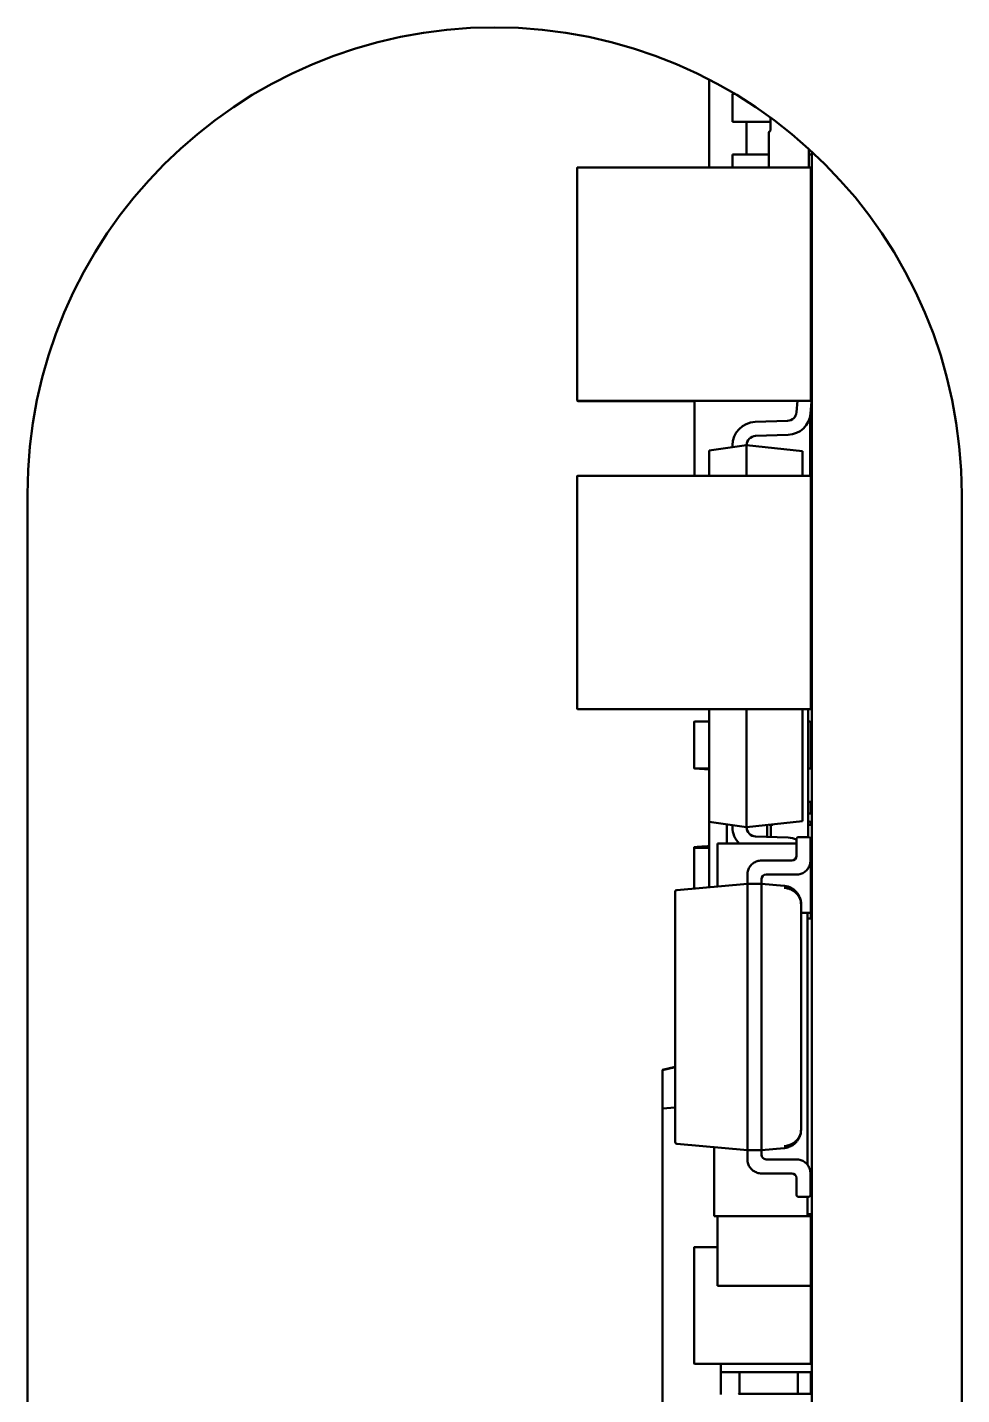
# Model space of a CAD drawing. Header units: millimetres. Extents: x 3118 to 4801, y 919 to 1849.
# Drawn here: x 3436.86 to 3446.86, y 1398.06 to 1412.7 of the extents above; entities that cross this region are included whole.
import ezdxf

# ---------------------------------------------------------------- set-up
doc = ezdxf.new("R2010")
doc.units = ezdxf.units.MM
doc.header["$LTSCALE"] = 1.8
doc.layers.add('외형선(ISO)', color=7, linetype='Continuous', lineweight=50)

msp = doc.modelspace()

# ---------------------------------------------------------------- linework, layer by layer
at = {"layer": '외형선(ISO)'}
for p, q in [((3444.157, 1411.198), (3444.157, 1412.138)), ((3444.407, 1411.985), (3444.432, 1411.985)), ((3444.407, 1411.685), (3444.407, 1411.985)), ((3444.557, 1411.685), (3444.557, 1411.335)), ((3444.814, 1411.685), (3444.648, 1411.685)), ((3444.814, 1411.731), (3444.814, 1411.593)), ((3444.795, 1411.574), (3444.814, 1411.593)), ((3444.795, 1411.573), (3444.814, 1411.593)), ((3444.795, 1411.573), (3444.795, 1411.574)), ((3444.795, 1411.198), (3444.795, 1411.573)), ((3445.225, 1411.395), (3445.225, 1411.198)), ((3444.407, 1411.335), (3444.557, 1411.335)), ((3444.407, 1411.198), (3444.407, 1411.335)), ((3444.795, 1411.335), (3444.648, 1411.335)), ((3444.653, 1411.335), (3444.795, 1411.335)), ((3445.225, 1411.335), (3445.257, 1411.335)), ((3445.257, 1411.335), (3445.225, 1411.335)), ((3445.257, 1411.335), (3445.242, 1411.335)), ((3445.242, 1411.335), (3445.257, 1411.335)), ((3445.257, 1379.903), (3445.257, 1411.366)), ((3442.745, 1411.193), (3442.745, 1408.703)), ((3445.24, 1411.198), (3442.75, 1411.198)), ((3442.75, 1411.198), (3445.24, 1411.198)), ((3442.75, 1411.198), (3442.75, 1411.198)), ((3445.24, 1411.198), (3445.24, 1411.198)), ((3445.245, 1408.703), (3445.245, 1411.193)), ((3445.257, 1411.035), (3445.245, 1411.035)), ((3445.242, 1408.562), (3445.257, 1408.734)), ((3445.257, 1408.734), (3445.245, 1408.735)), ((3445.257, 1408.734), (3445.245, 1408.735)), ((3445.257, 1408.734), (3445.245, 1408.735)), ((3445.257, 1408.734), (3445.245, 1408.735)), ((3445.257, 1408.734), (3445.245, 1408.735)), ((3445.257, 1408.734), (3445.245, 1408.735)), ((3445.257, 1408.734), (3445.257, 1408.734)), ((3445.257, 1408.734), (3445.257, 1408.734)), ((3442.745, 1408.703), (3442.745, 1408.7)), ((3445.24, 1408.698), (3442.75, 1408.698)), ((3444, 1408.695), (3442.75, 1408.695)), ((3444, 1407.896), (3444, 1408.698)), ((3445.103, 1408.698), (3445.092, 1408.575)), ((3444.996, 1408.484), (3444.648, 1408.472)), ((3444.996, 1408.484), (3444.648, 1408.472)), ((3444.996, 1408.484), (3444.648, 1408.472)), ((3444.996, 1408.484), (3444.648, 1408.472)), ((3444.996, 1408.484), (3444.648, 1408.472)), ((3444.996, 1408.484), (3444.648, 1408.472)), ((3445.24, 1408.544), (3445.24, 1407.896)), ((3444.653, 1408.322), (3445.002, 1408.334)), ((3444.157, 1408.165), (3444.557, 1408.222)), ((3444.407, 1408.201), (3444.157, 1408.166)), ((3444.157, 1408.165), (3444.157, 1408.166)), ((3444.157, 1407.896), (3444.157, 1408.165)), ((3444.407, 1408.201), (3444.557, 1408.222)), ((3444.407, 1408.222), (3444.407, 1408.222)), ((3444.407, 1408.222), (3444.407, 1408.222)), ((3444.407, 1408.222), (3444.407, 1408.222)), ((3444.407, 1408.222), (3444.407, 1408.222)), ((3444.407, 1408.222), (3444.407, 1408.222)), ((3444.407, 1408.222), (3444.407, 1408.201)), ((3444.557, 1408.222), (3444.557, 1407.896)), ((3444.557, 1408.222), (3444.557, 1408.222)), ((3444.557, 1408.222), (3445.157, 1408.159)), ((3445.157, 1408.159), (3444.557, 1408.222)), ((3445.157, 1408.159), (3445.157, 1407.896)), ((3445.157, 1408.159), (3445.157, 1408.159)), ((3442.745, 1407.891), (3442.745, 1405.401)), ((3445.24, 1407.896), (3442.75, 1407.896)), ((3442.75, 1407.896), (3445.24, 1407.896)), ((3442.75, 1407.896), (3442.75, 1407.896)), ((3445.24, 1407.896), (3445.24, 1407.896)), ((3445.245, 1405.401), (3445.245, 1407.891)), ((3436.86, 1372.697), (3436.86, 1407.697)), ((3446.86, 1407.697), (3446.86, 1372.697)), ((3445.257, 1406.36), (3445.245, 1406.499)), ((3445.245, 1406.359), (3445.257, 1406.36)), ((3445.257, 1406.36), (3445.257, 1406.36)), ((3445.257, 1406.36), (3445.257, 1406.36)), ((3445.245, 1405.997), (3445.257, 1405.995)), ((3445.245, 1405.997), (3445.257, 1405.996)), ((3445.245, 1405.997), (3445.257, 1405.996)), ((3445.245, 1405.997), (3445.257, 1405.996)), ((3445.245, 1405.996), (3445.257, 1405.995)), ((3445.245, 1405.996), (3445.257, 1405.995)), ((3445.257, 1405.995), (3445.245, 1405.856)), ((3445.257, 1405.996), (3445.257, 1405.996)), ((3445.257, 1405.995), (3445.257, 1405.995)), ((3445.257, 1405.809), (3445.245, 1405.809)), ((3445.257, 1405.809), (3445.245, 1405.809)), ((3445.24, 1405.396), (3442.75, 1405.396)), ((3444.157, 1404.19), (3444.157, 1405.396)), ((3444.557, 1405.396), (3444.557, 1404.133)), ((3445.157, 1405.396), (3445.157, 1404.196)), ((3445.217, 1404.159), (3445.217, 1405.396)), ((3445.245, 1405.459), (3445.257, 1405.459)), ((3443.995, 1405.258), (3443.995, 1405.258)), ((3443.995, 1405.258), (3443.995, 1404.768)), ((3444.157, 1405.263), (3444, 1405.263)), ((3444, 1405.263), (3444.157, 1405.263)), ((3444, 1405.263), (3444, 1405.263)), ((3445.24, 1405.263), (3445.217, 1405.263)), ((3445.217, 1405.263), (3445.24, 1405.263)), ((3445.24, 1405.263), (3445.24, 1405.263)), ((3445.245, 1405.258), (3445.245, 1405.258)), ((3445.245, 1404.768), (3445.245, 1405.258)), ((3444.157, 1404.763), (3444, 1404.763)), ((3445.24, 1404.763), (3445.217, 1404.763)), ((3445.217, 1404.406), (3445.247, 1404.406)), ((3445.217, 1404.405), (3445.247, 1404.405)), ((3445.247, 1404.405), (3445.247, 1404.406)), ((3445.247, 1404.28), (3445.247, 1404.405)), ((3444.557, 1404.133), (3445.157, 1404.196)), ((3445.217, 1404.28), (3445.257, 1404.28)), ((3445.217, 1404.195), (3445.229, 1404.195)), ((3445.229, 1404.195), (3445.217, 1404.195)), ((3445.217, 1404.195), (3445.229, 1404.195)), ((3445.229, 1404.195), (3445.229, 1404.195)), ((3445.229, 1404.195), (3445.229, 1404.195)), ((3445.247, 1404.281), (3445.257, 1404.281)), ((3445.247, 1404.281), (3445.257, 1404.281)), ((3445.247, 1404.28), (3445.257, 1404.28)), ((3444.557, 1404.133), (3444.157, 1404.19)), ((3444.157, 1403.49), (3444.157, 1404.19)), ((3444.345, 1403.958), (3444.345, 1404.163)), ((3444.407, 1404.133), (3444.407, 1404.154)), ((3444.777, 1404.156), (3444.777, 1404.029)), ((3444.817, 1404.159), (3444.799, 1404.159)), ((3444.817, 1404.028), (3444.817, 1404.159)), ((3444.837, 1404.159), (3444.817, 1404.159)), ((3444.837, 1404.159), (3444.837, 1404.163)), ((3445.217, 1404.159), (3445.217, 1404.026)), ((3445.257, 1404.159), (3445.217, 1404.159)), ((3445.257, 1404.159), (3445.217, 1404.159)), ((3445.245, 1404.179), (3445.245, 1404.179)), ((3445.245, 1404.179), (3445.245, 1404.159)), ((3443.995, 1403.913), (3443.995, 1403.913)), ((3443.995, 1403.913), (3443.995, 1403.476)), ((3444, 1403.913), (3444.157, 1403.913)), ((3444.245, 1403.958), (3444.245, 1403.957)), ((3445.092, 1403.958), (3444.245, 1403.958)), ((3445.092, 1403.957), (3444.245, 1403.957)), ((3444.245, 1403.957), (3444.245, 1403.498)), ((3444.245, 1403.957), (3445.092, 1403.957)), ((3444.245, 1403.957), (3444.245, 1403.957)), ((3444.245, 1403.957), (3444.245, 1403.957)), ((3445.092, 1403.957), (3444.245, 1403.957)), ((3444.653, 1404.034), (3445.002, 1404.021)), ((3444.653, 1404.034), (3445.002, 1404.021)), ((3444.653, 1404.034), (3445.002, 1404.022)), ((3444.653, 1404.034), (3445.002, 1404.022)), ((3444.653, 1404.034), (3445.002, 1404.022)), ((3444.653, 1404.033), (3445.002, 1404.021)), ((3445.092, 1403.826), (3445.092, 1404.006)), ((3445.092, 1404.006), (3445.092, 1404.006)), ((3445.222, 1404.026), (3445.112, 1404.026)), ((3445.242, 1404.006), (3445.242, 1404.006)), ((3445.242, 1404.006), (3445.242, 1403.776)), ((3445.245, 1403.958), (3445.242, 1403.958)), ((3445.245, 1403.957), (3445.242, 1403.957)), ((3445.242, 1403.957), (3445.245, 1403.957)), ((3445.245, 1403.957), (3445.242, 1403.957)), ((3445.245, 1403.958), (3445.245, 1403.957)), ((3445.245, 1403.957), (3445.245, 1403.217)), ((3445.245, 1403.957), (3445.245, 1403.957)), ((3445.245, 1403.957), (3445.245, 1403.957)), ((3445.042, 1403.776), (3444.717, 1403.776)), ((3445.245, 1403.809), (3445.257, 1403.809)), ((3445.245, 1403.761), (3445.257, 1403.621)), ((3444.567, 1403.526), (3444.567, 1403.626)), ((3444.567, 1403.626), (3444.567, 1403.626)), ((3445.092, 1403.626), (3444.767, 1403.626)), ((3445.257, 1403.621), (3445.245, 1403.62)), ((3445.257, 1403.622), (3445.257, 1403.622)), ((3445.257, 1403.622), (3445.257, 1403.622)), ((3444.567, 1403.526), (3443.81, 1403.46)), ((3444.567, 1403.526), (3444.567, 1403.526)), ((3444.567, 1400.696), (3444.567, 1403.506)), ((3444.567, 1403.506), (3444.567, 1403.506)), ((3444.587, 1403.526), (3444.697, 1403.526)), ((3444.717, 1403.576), (3444.717, 1403.526)), ((3444.717, 1403.526), (3444.717, 1403.526)), ((3444.959, 1403.505), (3444.717, 1403.526)), ((3444.717, 1400.696), (3444.717, 1403.506)), ((3444.717, 1403.506), (3444.717, 1403.506)), ((3445.245, 1403.581), (3445.257, 1403.581)), ((3443.792, 1402.99), (3443.792, 1403.44)), ((3443.792, 1403.44), (3443.792, 1403.44)), ((3445.142, 1403.305), (3445.142, 1400.896)), ((3445.142, 1403.305), (3445.142, 1403.305)), ((3445.142, 1403.217), (3445.21, 1403.217)), ((3445.21, 1403.217), (3445.245, 1403.217)), ((3445.21, 1400.518), (3445.21, 1403.217)), ((3445.245, 1403.28), (3445.257, 1403.28)), ((3445.247, 1403.155), (3445.247, 1403.28)), ((3445.21, 1403.155), (3445.247, 1403.155)), ((3443.792, 1400.762), (3443.792, 1402.99)), ((3443.792, 1401.566), (3443.656, 1401.533)), ((3443.792, 1401.564), (3443.656, 1401.532)), ((3443.656, 1401.533), (3443.656, 1401.532)), ((3443.656, 1401.532), (3443.656, 1401.119)), ((3443.792, 1401.133), (3443.656, 1401.119)), ((3443.656, 1401.119), (3443.658, 1392.244)), ((3444.567, 1400.676), (3443.81, 1400.742)), ((3444.21, 1400.355), (3444.21, 1400.707)), ((3444.567, 1400.696), (3444.567, 1400.696)), ((3444.959, 1400.697), (3444.717, 1400.676)), ((3444.717, 1400.696), (3444.717, 1400.696)), ((3444.567, 1400.576), (3444.567, 1400.676)), ((3444.717, 1400.676), (3444.567, 1400.676)), ((3444.717, 1400.676), (3444.717, 1400.626)), ((3445.092, 1400.576), (3444.767, 1400.576)), ((3445.042, 1400.426), (3444.717, 1400.426)), ((3445.242, 1400.426), (3445.242, 1400.426)), ((3445.242, 1400.426), (3445.242, 1400.196)), ((3444.21, 1400.355), (3444.21, 1399.967)), ((3445.092, 1400.196), (3445.092, 1400.376)), ((3445.222, 1400.176), (3445.112, 1400.176)), ((3445.21, 1399.967), (3445.21, 1400.176)), ((3445.21, 1399.967), (3444.21, 1399.967)), ((3444.245, 1399.967), (3444.245, 1399.222)), ((3445.245, 1399.988), (3445.21, 1399.988)), ((3445.245, 1399.987), (3445.21, 1399.987)), ((3445.21, 1399.968), (3445.245, 1399.968)), ((3445.21, 1399.967), (3445.245, 1399.967)), ((3445.245, 1399.987), (3445.245, 1399.988)), ((3445.245, 1399.968), (3445.245, 1399.987)), ((3445.245, 1399.968), (3445.245, 1399.967)), ((3445.245, 1399.967), (3445.245, 1399.222)), ((3443.995, 1399.632), (3443.995, 1398.392)), ((3444.245, 1399.637), (3444, 1399.637)), ((3444, 1399.637), (3444.245, 1399.637)), ((3444, 1399.637), (3444, 1399.637)), ((3445.245, 1399.222), (3444.245, 1399.222)), ((3445.245, 1398.392), (3445.245, 1399.222)), ((3445.245, 1398.567), (3445.246, 1398.567)), ((3445.256, 1398.307), (3445.256, 1398.557)), ((3445.24, 1398.387), (3444, 1398.387)), ((3444.282, 1398.387), (3444.282, 1398.307)), ((3444.282, 1398.057), (3444.282, 1398.307)), ((3444.432, 1398.297), (3444.962, 1398.297)), ((3444.482, 1398.297), (3444.482, 1398.067)), ((3445.043, 1398.297), (3445.066, 1398.297)), ((3445.066, 1398.297), (3445.246, 1398.297)), ((3445.107, 1398.297), (3445.107, 1398.067)), ((3445.245, 1398.067), (3445.245, 1398.297)), ((3444.553, 1398.067), (3445.079, 1398.067)), ((3445.219, 1398.067), (3445.246, 1398.067))]:
    msp.add_line(p, q, dxfattribs=at)
for centre, radius, start, end in [((3441.86, 1407.697), 5, 0, 180), ((3442.75, 1411.193), 0.005, 90, 180.0058), ((3445.24, 1411.193), 0.005, 0, 90.0073), ((3444.657, 1408.222), 0.25, 92, 180), ((3444.657, 1408.222), 0.25, 92, 180), ((3444.657, 1408.222), 0.25, 92, 180), ((3444.657, 1408.222), 0.25, 92, 180), ((3444.657, 1408.222), 0.25, 92, 180), ((3444.657, 1408.222), 0.25, 92, 180), ((3444.993, 1408.584), 0.1, 272, 355), ((3444.993, 1408.584), 0.1, 272, 355), ((3444.993, 1408.584), 0.1, 272, 355), ((3444.993, 1408.584), 0.1, 272, 355), ((3444.993, 1408.584), 0.1, 272, 355), ((3444.993, 1408.584), 0.1, 272, 355), ((3444.993, 1408.584), 0.25, 272, 355), ((3444.657, 1408.222), 0.1, 92, 180), ((3442.75, 1407.891), 0.005, 90, 180.0058), ((3445.24, 1407.891), 0.005, 0, 90.0073), ((3444, 1405.258), 0.005, 90, 180), ((3445.24, 1405.258), 0.005, 0, 90), ((3445.229, 1404.179), 0.016, 0, 90), ((3445.229, 1404.179), 0.016, 0, 90), ((3444.657, 1404.133), 0.25, 180, 224.7205), ((3444.657, 1404.133), 0.1, 180.0326, 268), ((3444.657, 1404.133), 0.1, 180.0652, 268), ((3444.657, 1404.134), 0.1, 180.1033, 268), ((3444.657, 1404.134), 0.1, 180.1359, 268), ((3444.657, 1404.134), 0.1, 180.1739, 268), ((3444.657, 1404.134), 0.1, 180.2065, 268), ((3444.993, 1403.772), 0.25, 66.7124, 88), ((3444.993, 1403.772), 0.25, 66.7124, 88), ((3444.993, 1403.772), 0.25, 66.7124, 88), ((3444.993, 1403.771), 0.25, 66.7124, 88), ((3444.993, 1403.772), 0.25, 66.7124, 88), ((3444.993, 1403.772), 0.25, 66.7124, 88), ((3445.112, 1404.006), 0.02, 90, 180), ((3445.222, 1404.006), 0.02, 0, 90), ((3445.042, 1403.826), 0.05, 270, 0), ((3444.767, 1403.576), 0.05, 90, 180), ((3443.812, 1403.44), 0.02, 95, 180), ((3443.812, 1400.762), 0.02, 180, 265), ((3444.767, 1400.626), 0.05, 180, 270), ((3445.042, 1400.376), 0.05, 0, 90), ((3445.112, 1400.196), 0.02, 180, 270), ((3445.222, 1400.196), 0.02, 270, 0), ((3444, 1399.632), 0.005, 90, 180.0142), ((3445.246, 1398.557), 0.01, 0.011, 89.8334), ((3445.246, 1398.307), 0.01, 270.011, 0.011), ((3445.246, 1398.057), 0.01, 0.011, 89.8334)]:
    msp.add_arc(centre, radius, start, end, dxfattribs=at)
for centre, major_axis, ratio, start_param, end_param in [((3444.657, 1411.985), (-0.25, 0), 0.00019, 0, 0.454117), ((3444.657, 1411.685), (-0.25, 0), 0.00019, 0, 1.53589), ((3444.657, 1411.335), (-0.25, 0), 0.00019, 0, 1.53589), ((3444.657, 1411.335), (-0.1, 0), 0.00019, 6.283185, 7.819075), ((3444.993, 1411.335), (0.25, 0), 0.00019, 5.903556, 6.195919), ((3444.993, 1411.335), (0.25, 0), 0.00019, 0.087266, 0.379629), ((3690.418, 1652.322), (-246.418, -247.56), 0.000134, 0.000154, 0.001655), ((3199.081, 1655.85), (246.159, -251.087), 0.000131, 6.281545, 6.283036), ((3444.568, 1403.506), (-0.0009, 0.02), 0.043646, 0.001696, 1.567572), ((3444.587, 1403.526), (-0.02, 0), 0.00019, 0, 1.570796), ((3444.697, 1403.526), (0.02, 0), 0.00019, 4.712389, 6.283185), ((3444.716, 1403.506), (0.0009, 0.02), 0.043645, 4.715611, 6.281492), ((3444.95, 1403.307), (0.032, -0.193), 0.977393, 1.404086, 1.839466), ((3444.95, 1403.307), (0.031, -0.193), 0.977077, 1.406466, 1.841845), ((3444.95, 1403.306), (0.191, -0.005), 0.920167, 0.023363, 0.458743), ((3444.95, 1400.895), (-0.031, -0.193), 0.977077, 1.299747, 1.735127), ((3444.95, 1400.895), (0.191, 0.005), 0.920554, 5.824306, 6.259686), ((3444.568, 1400.696), (-0.0009, -0.02), 0.043629, 4.715993, 6.281868), ((3444.716, 1400.696), (0.0009, -0.02), 0.043629, 0.001314, 1.567196), ((3444.934, 1398.297), (0.11, 0), 0.000189, 0.060521, 1.307276), ((3445.066, 1398.307), (0, -0.01), 0.998135, 6.28008, 6.283185), ((3445.029, 1398.067), (0.19, 0), 0.00019, 0.061422, 1.306956)]:
    msp.add_ellipse(centre, major_axis=major_axis, ratio=ratio, start_param=start_param, end_param=end_param, dxfattribs=at)
for points, knots in [([(3442.745, 1408.703), (3442.745, 1408.703), (3442.745, 1408.703), (3442.745, 1408.703), (3442.745, 1408.701), (3442.747, 1408.698), (3442.75, 1408.698)], [-0.0000046412, -0.0000046412, -0.0000046412, -0.0000046412, 0.0000103529, 0.0000103529, 0.0000103529, 0.0009549771, 0.0009549771, 0.0009549771, 0.0009549771]), ([(3442.745, 1408.7), (3442.745, 1408.7), (3442.745, 1408.7), (3442.745, 1408.7), (3442.745, 1408.698), (3442.747, 1408.695), (3442.75, 1408.695)], [-0.0000046412, -0.0000046412, -0.0000046412, -0.0000046412, 0.0000103529, 0.0000103529, 0.0000103529, 0.0009549771, 0.0009549771, 0.0009549771, 0.0009549771]), ([(3445.24, 1408.698), (3445.241, 1408.698), (3445.243, 1408.699), (3445.243, 1408.7), (3445.244, 1408.701), (3445.244, 1408.701), (3445.244, 1408.702), (3445.244, 1408.702), (3445.245, 1408.702), (3445.245, 1408.702), (3445.245, 1408.703), (3445.245, 1408.703), (3445.245, 1408.703), (3445.245, 1408.703), (3445.245, 1408.703), (3445.245, 1408.703), (3445.245, 1408.703), (3445.245, 1408.703), (3445.245, 1408.703), (3445.245, 1408.703), (3445.245, 1408.703), (3445.245, 1408.703)], [0.0000000254, 0.0000000254, 0.0000000254, 0.0000000254, 0.0004739901, 0.0004739901, 0.0004739901, 0.0007109725, 0.0007109725, 0.0007109725, 0.0008294637, 0.0008294637, 0.0008294637, 0.0008887093, 0.0008887093, 0.0008887093, 0.0009183321, 0.0009183321, 0.0009183321, 0.0009331435, 0.0009331435, 0.0009331435, 0.0009479549, 0.0009479549, 0.0009479549, 0.0009479549]), ([(3442.745, 1405.401), (3442.745, 1405.401), (3442.745, 1405.401), (3442.745, 1405.401), (3442.745, 1405.399), (3442.747, 1405.396), (3442.75, 1405.396)], [-0.0000046412, -0.0000046412, -0.0000046412, -0.0000046412, 0.0000103529, 0.0000103529, 0.0000103529, 0.0009549771, 0.0009549771, 0.0009549771, 0.0009549771]), ([(3445.24, 1405.396), (3445.241, 1405.396), (3445.243, 1405.397), (3445.243, 1405.398), (3445.244, 1405.399), (3445.244, 1405.399), (3445.244, 1405.4), (3445.244, 1405.4), (3445.245, 1405.4), (3445.245, 1405.4), (3445.245, 1405.401), (3445.245, 1405.401), (3445.245, 1405.401), (3445.245, 1405.401), (3445.245, 1405.401), (3445.245, 1405.401), (3445.245, 1405.401), (3445.245, 1405.401), (3445.245, 1405.401), (3445.245, 1405.401), (3445.245, 1405.401), (3445.245, 1405.401)], [0.0000000254, 0.0000000254, 0.0000000254, 0.0000000254, 0.0004739901, 0.0004739901, 0.0004739901, 0.0007109725, 0.0007109725, 0.0007109725, 0.0008294637, 0.0008294637, 0.0008294637, 0.0008887093, 0.0008887093, 0.0008887093, 0.0009183321, 0.0009183321, 0.0009183321, 0.0009331435, 0.0009331435, 0.0009331435, 0.0009479549, 0.0009479549, 0.0009479549, 0.0009479549]), ([(3444, 1404.763), (3443.998, 1404.763), (3443.997, 1404.764), (3443.996, 1404.765), (3443.995, 1404.765), (3443.995, 1404.766), (3443.995, 1404.766), (3443.995, 1404.767), (3443.995, 1404.767), (3443.995, 1404.767), (3443.995, 1404.767), (3443.995, 1404.768), (3443.995, 1404.768), (3443.995, 1404.768), (3443.995, 1404.768), (3443.995, 1404.768), (3443.995, 1404.768), (3443.995, 1404.768), (3443.995, 1404.768), (3443.995, 1404.768), (3443.995, 1404.768), (3443.995, 1404.768)], [0.0000000028, 0.0000000028, 0.0000000028, 0.0000000028, 0.0004738719, 0.0004738719, 0.0004738719, 0.0007108064, 0.0007108064, 0.0007108064, 0.0008292737, 0.0008292737, 0.0008292737, 0.0008885073, 0.0008885073, 0.0008885073, 0.0009181242, 0.0009181242, 0.0009181242, 0.0009329326, 0.0009329326, 0.0009329326, 0.000947741, 0.000947741, 0.000947741, 0.000947741]), ([(3444.157, 1404.752), (3444.136, 1404.753), (3444.115, 1404.755), (3444.077, 1404.757), (3444.061, 1404.758), (3444.039, 1404.76), (3444.034, 1404.76), (3444.025, 1404.761), (3444.021, 1404.761), (3444.016, 1404.762), (3444.014, 1404.762), (3444.009, 1404.762), (3444.007, 1404.762), (3444.005, 1404.762), (3444.004, 1404.763), (3444.001, 1404.763), (3444, 1404.763), (3443.999, 1404.763), (3443.999, 1404.763), (3443.999, 1404.763)], [0.11520008, 0.11520008, 0.11520008, 0.11520008, 0.12153578, 0.12153578, 0.12649045, 0.12649045, 0.12802377, 0.12802377, 0.1294304, 0.1294304, 0.13021905, 0.13021905, 0.13181055, 0.13181055, 0.13337898, 0.13337898, 0.13736046, 0.13736046, 0.13780476, 0.13780476, 0.13780476, 0.13780476]), ([(3445.24, 1404.763), (3445.239, 1404.763), (3445.239, 1404.763), (3445.236, 1404.763), (3445.234, 1404.762), (3445.229, 1404.762), (3445.228, 1404.762), (3445.225, 1404.762), (3445.223, 1404.762), (3445.22, 1404.761), (3445.218, 1404.761), (3445.217, 1404.761)], [0, 0, 0, 0, 0.003912558, 0.003912558, 0.006862439, 0.006862439, 0.007668354, 0.007668354, 0.008456782, 0.008456782, 0.008973594, 0.008973594, 0.008973594, 0.008973594]), ([(3445.245, 1404.768), (3445.245, 1404.768), (3445.245, 1404.768), (3445.245, 1404.768), (3445.245, 1404.766), (3445.243, 1404.763), (3445.24, 1404.763)], [-0.0000046349, -0.0000046349, -0.0000046349, -0.0000046349, 0.0000103531, 0.0000103531, 0.0000103531, 0.0009545967, 0.0009545967, 0.0009545967, 0.0009545967]), ([(3443.999, 1403.918), (3443.998, 1403.918), (3443.997, 1403.917), (3443.996, 1403.916), (3443.995, 1403.916), (3443.995, 1403.915), (3443.995, 1403.915), (3443.995, 1403.915), (3443.995, 1403.914), (3443.995, 1403.914), (3443.995, 1403.914), (3443.995, 1403.914), (3443.995, 1403.914), (3443.995, 1403.914), (3443.995, 1403.913), (3443.995, 1403.913), (3443.995, 1403.913), (3443.995, 1403.913), (3443.995, 1403.913), (3443.995, 1403.913), (3443.995, 1403.913), (3443.995, 1403.913)], [0.0000203744, 0.0000203744, 0.0000203744, 0.0000203744, 0.0004738719, 0.0004738719, 0.0004738719, 0.0007108064, 0.0007108064, 0.0007108064, 0.0008292737, 0.0008292737, 0.0008292737, 0.0008885073, 0.0008885073, 0.0008885073, 0.0009181242, 0.0009181242, 0.0009181242, 0.0009329326, 0.0009329326, 0.0009329326, 0.000947741, 0.000947741, 0.000947741, 0.000947741]), ([(3443.999, 1403.918), (3444, 1403.918), (3444.001, 1403.919), (3444.003, 1403.919), (3444.005, 1403.919), (3444.01, 1403.919), (3444.011, 1403.919), (3444.015, 1403.92), (3444.016, 1403.92), (3444.023, 1403.92), (3444.028, 1403.921), (3444.038, 1403.921), (3444.043, 1403.922), (3444.059, 1403.923), (3444.07, 1403.924), (3444.107, 1403.926), (3444.132, 1403.928), (3444.157, 1403.929)], [0, 0, 0, 0, 0.00393122, 0.00393122, 0.00689551, 0.00689551, 0.00769576, 0.00769576, 0.00848803, 0.00848803, 0.0100965, 0.0100965, 0.01167408, 0.01167408, 0.01506064, 0.01506064, 0.02260568, 0.02260568, 0.02260568, 0.02260568]), ([(3444.717, 1403.776), (3444.701, 1403.776), (3444.685, 1403.773), (3444.655, 1403.764), (3444.641, 1403.756), (3444.616, 1403.738), (3444.605, 1403.727), (3444.586, 1403.701), (3444.579, 1403.687), (3444.569, 1403.657), (3444.567, 1403.642), (3444.567, 1403.626)], [3.141593, 3.141593, 3.141593, 3.141593, 3.455752, 3.455752, 3.769911, 3.769911, 4.08407, 4.08407, 4.39823, 4.39823, 4.712389, 4.712389, 4.712389, 4.712389]), ([(3445.242, 1403.776), (3445.242, 1403.76), (3445.239, 1403.744), (3445.229, 1403.714), (3445.222, 1403.7), (3445.204, 1403.675), (3445.193, 1403.664), (3445.167, 1403.645), (3445.153, 1403.638), (3445.123, 1403.628), (3445.107, 1403.626), (3445.092, 1403.626)], [4.712389, 4.712389, 4.712389, 4.712389, 5.026548, 5.026548, 5.340708, 5.340708, 5.654867, 5.654867, 5.969026, 5.969026, 6.283185, 6.283185, 6.283185, 6.283185]), ([(3445.124, 1403.388), (3445.123, 1403.39), (3445.122, 1403.392), (3445.121, 1403.394), (3445.119, 1403.399), (3445.117, 1403.403), (3445.114, 1403.407), (3445.112, 1403.411), (3445.109, 1403.415), (3445.107, 1403.419), (3445.104, 1403.422), (3445.101, 1403.426), (3445.098, 1403.43), (3445.095, 1403.434), (3445.092, 1403.437), (3445.089, 1403.441), (3445.086, 1403.444), (3445.083, 1403.447), (3445.079, 1403.451), (3445.076, 1403.454), (3445.072, 1403.457), (3445.069, 1403.46), (3445.065, 1403.463), (3445.061, 1403.466), (3445.057, 1403.469), (3445.054, 1403.471), (3445.05, 1403.474), (3445.046, 1403.476), (3445.042, 1403.479), (3445.038, 1403.481), (3445.034, 1403.483), (3445.03, 1403.485), (3445.026, 1403.487), (3445.022, 1403.489), (3445.017, 1403.491), (3445.013, 1403.492), (3445.009, 1403.494), (3445.005, 1403.495), (3445.001, 1403.497), (3444.996, 1403.498), (3444.992, 1403.499), (3444.988, 1403.5), (3444.984, 1403.501), (3444.98, 1403.502), (3444.976, 1403.503), (3444.971, 1403.503), (3444.967, 1403.504), (3444.963, 1403.504), (3444.959, 1403.505)], [2.008487, 2.008487, 2.008487, 2.008487, 2.042829, 2.042829, 2.042829, 2.110262, 2.110262, 2.110262, 2.177695, 2.177695, 2.177695, 2.245128, 2.245128, 2.245128, 2.312561, 2.312561, 2.312561, 2.379994, 2.379994, 2.379994, 2.447428, 2.447428, 2.447428, 2.514861, 2.514861, 2.514861, 2.582294, 2.582294, 2.582294, 2.649727, 2.649727, 2.649727, 2.71716, 2.71716, 2.71716, 2.784593, 2.784593, 2.784593, 2.852027, 2.852027, 2.852027, 2.91946, 2.91946, 2.91946, 2.986893, 2.986893, 2.986893, 3.054326, 3.054326, 3.054326, 3.054326]), ([(3444.959, 1403.504), (3444.963, 1403.504), (3444.967, 1403.504), (3444.971, 1403.503), (3444.976, 1403.502), (3444.98, 1403.502), (3444.984, 1403.501), (3444.988, 1403.5), (3444.992, 1403.499), (3444.996, 1403.498), (3445.001, 1403.496), (3445.005, 1403.495), (3445.009, 1403.493), (3445.013, 1403.492), (3445.017, 1403.49), (3445.022, 1403.489), (3445.026, 1403.487), (3445.03, 1403.485), (3445.034, 1403.483), (3445.038, 1403.481), (3445.042, 1403.478), (3445.046, 1403.476), (3445.05, 1403.474), (3445.054, 1403.471), (3445.057, 1403.468), (3445.061, 1403.466), (3445.065, 1403.463), (3445.069, 1403.46), (3445.072, 1403.457), (3445.076, 1403.454), (3445.079, 1403.45), (3445.083, 1403.447), (3445.086, 1403.444), (3445.089, 1403.44), (3445.092, 1403.437), (3445.095, 1403.433), (3445.098, 1403.43), (3445.101, 1403.426), (3445.104, 1403.422), (3445.107, 1403.418), (3445.109, 1403.414), (3445.112, 1403.41), (3445.114, 1403.406), (3445.117, 1403.402), (3445.119, 1403.398), (3445.121, 1403.394), (3445.122, 1403.392), (3445.123, 1403.39), (3445.124, 1403.388)], [3.228859, 3.228859, 3.228859, 3.228859, 3.296292, 3.296292, 3.296292, 3.363725, 3.363725, 3.363725, 3.431159, 3.431159, 3.431159, 3.498592, 3.498592, 3.498592, 3.566025, 3.566025, 3.566025, 3.633458, 3.633458, 3.633458, 3.700891, 3.700891, 3.700891, 3.768325, 3.768325, 3.768325, 3.835758, 3.835758, 3.835758, 3.903191, 3.903191, 3.903191, 3.970624, 3.970624, 3.970624, 4.038057, 4.038057, 4.038057, 4.10549, 4.10549, 4.10549, 4.172924, 4.172924, 4.172924, 4.240357, 4.240357, 4.240357, 4.274699, 4.274699, 4.274699, 4.274699]), ([(3445.124, 1403.38), (3445.123, 1403.381), (3445.122, 1403.383), (3445.121, 1403.385), (3445.119, 1403.389), (3445.117, 1403.393), (3445.114, 1403.396), (3445.112, 1403.4), (3445.109, 1403.403), (3445.107, 1403.407), (3445.104, 1403.41), (3445.101, 1403.414), (3445.098, 1403.417), (3445.095, 1403.42), (3445.092, 1403.424), (3445.089, 1403.427), (3445.086, 1403.43), (3445.083, 1403.433), (3445.079, 1403.436), (3445.076, 1403.439), (3445.072, 1403.441), (3445.069, 1403.444), (3445.065, 1403.447), (3445.061, 1403.449), (3445.057, 1403.452), (3445.054, 1403.454), (3445.05, 1403.457), (3445.046, 1403.459), (3445.042, 1403.461), (3445.038, 1403.463), (3445.034, 1403.465), (3445.03, 1403.467), (3445.026, 1403.469), (3445.022, 1403.47), (3445.017, 1403.472), (3445.013, 1403.473), (3445.009, 1403.475), (3445.005, 1403.476), (3445.001, 1403.477), (3444.996, 1403.478), (3444.992, 1403.479), (3444.988, 1403.48), (3444.984, 1403.481), (3444.98, 1403.482), (3444.976, 1403.483), (3444.971, 1403.483), (3444.967, 1403.484), (3444.963, 1403.484), (3444.959, 1403.485)], [2.008487, 2.008487, 2.008487, 2.008487, 2.042829, 2.042829, 2.042829, 2.110262, 2.110262, 2.110262, 2.177695, 2.177695, 2.177695, 2.245128, 2.245128, 2.245128, 2.312561, 2.312561, 2.312561, 2.379994, 2.379994, 2.379994, 2.447428, 2.447428, 2.447428, 2.514861, 2.514861, 2.514861, 2.582294, 2.582294, 2.582294, 2.649727, 2.649727, 2.649727, 2.71716, 2.71716, 2.71716, 2.784593, 2.784593, 2.784593, 2.852027, 2.852027, 2.852027, 2.91946, 2.91946, 2.91946, 2.986893, 2.986893, 2.986893, 3.054326, 3.054326, 3.054326, 3.054326]), ([(3444.959, 1400.717), (3444.963, 1400.717), (3444.967, 1400.718), (3444.971, 1400.718), (3444.976, 1400.719), (3444.98, 1400.719), (3444.984, 1400.72), (3444.988, 1400.721), (3444.992, 1400.722), (3444.996, 1400.723), (3445.001, 1400.724), (3445.005, 1400.725), (3445.009, 1400.727), (3445.013, 1400.728), (3445.017, 1400.729), (3445.022, 1400.731), (3445.026, 1400.733), (3445.03, 1400.735), (3445.034, 1400.736), (3445.038, 1400.738), (3445.042, 1400.74), (3445.046, 1400.743), (3445.05, 1400.745), (3445.054, 1400.747), (3445.057, 1400.749), (3445.061, 1400.752), (3445.065, 1400.754), (3445.069, 1400.757), (3445.072, 1400.76), (3445.076, 1400.763), (3445.079, 1400.766), (3445.083, 1400.768), (3445.086, 1400.771), (3445.089, 1400.775), (3445.092, 1400.778), (3445.095, 1400.781), (3445.098, 1400.784), (3445.101, 1400.788), (3445.104, 1400.791), (3445.107, 1400.794), (3445.109, 1400.798), (3445.112, 1400.801), (3445.114, 1400.805), (3445.117, 1400.809), (3445.119, 1400.812), (3445.121, 1400.816), (3445.122, 1400.818), (3445.123, 1400.82), (3445.124, 1400.822)], [0.087266, 0.087266, 0.087266, 0.087266, 0.1547, 0.1547, 0.1547, 0.222133, 0.222133, 0.222133, 0.289566, 0.289566, 0.289566, 0.356999, 0.356999, 0.356999, 0.424432, 0.424432, 0.424432, 0.491866, 0.491866, 0.491866, 0.559299, 0.559299, 0.559299, 0.626732, 0.626732, 0.626732, 0.694165, 0.694165, 0.694165, 0.761598, 0.761598, 0.761598, 0.829031, 0.829031, 0.829031, 0.896465, 0.896465, 0.896465, 0.963898, 0.963898, 0.963898, 1.031331, 1.031331, 1.031331, 1.098764, 1.098764, 1.098764, 1.133106, 1.133106, 1.133106, 1.133106]), ([(3445.124, 1400.814), (3445.123, 1400.811), (3445.122, 1400.809), (3445.121, 1400.807), (3445.119, 1400.803), (3445.117, 1400.799), (3445.114, 1400.795), (3445.112, 1400.791), (3445.109, 1400.787), (3445.107, 1400.783), (3445.104, 1400.779), (3445.101, 1400.775), (3445.098, 1400.772), (3445.095, 1400.768), (3445.092, 1400.764), (3445.089, 1400.761), (3445.086, 1400.757), (3445.083, 1400.754), (3445.079, 1400.751), (3445.076, 1400.748), (3445.072, 1400.745), (3445.069, 1400.742), (3445.065, 1400.739), (3445.061, 1400.736), (3445.057, 1400.733), (3445.054, 1400.73), (3445.05, 1400.728), (3445.046, 1400.725), (3445.042, 1400.723), (3445.038, 1400.721), (3445.034, 1400.719), (3445.03, 1400.716), (3445.026, 1400.715), (3445.022, 1400.713), (3445.017, 1400.711), (3445.013, 1400.709), (3445.009, 1400.708), (3445.005, 1400.706), (3445.001, 1400.705), (3444.996, 1400.704), (3444.992, 1400.703), (3444.988, 1400.702), (3444.984, 1400.701), (3444.98, 1400.7), (3444.976, 1400.699), (3444.971, 1400.698), (3444.967, 1400.698), (3444.963, 1400.697), (3444.959, 1400.697)], [5.150079, 5.150079, 5.150079, 5.150079, 5.184421, 5.184421, 5.184421, 5.251854, 5.251854, 5.251854, 5.319288, 5.319288, 5.319288, 5.386721, 5.386721, 5.386721, 5.454154, 5.454154, 5.454154, 5.521587, 5.521587, 5.521587, 5.58902, 5.58902, 5.58902, 5.656453, 5.656453, 5.656453, 5.723887, 5.723887, 5.723887, 5.79132, 5.79132, 5.79132, 5.858753, 5.858753, 5.858753, 5.926186, 5.926186, 5.926186, 5.993619, 5.993619, 5.993619, 6.061052, 6.061052, 6.061052, 6.128486, 6.128486, 6.128486, 6.195919, 6.195919, 6.195919, 6.195919]), ([(3444.717, 1400.426), (3444.701, 1400.426), (3444.685, 1400.428), (3444.655, 1400.438), (3444.641, 1400.445), (3444.616, 1400.464), (3444.605, 1400.475), (3444.586, 1400.5), (3444.579, 1400.514), (3444.569, 1400.544), (3444.567, 1400.56), (3444.567, 1400.576)], [0, 0, 0, 0, 0.314159, 0.314159, 0.628319, 0.628319, 0.942478, 0.942478, 1.256637, 1.256637, 1.570796, 1.570796, 1.570796, 1.570796]), ([(3445.242, 1400.426), (3445.242, 1400.442), (3445.239, 1400.457), (3445.229, 1400.487), (3445.222, 1400.501), (3445.204, 1400.527), (3445.193, 1400.538), (3445.167, 1400.556), (3445.153, 1400.564), (3445.123, 1400.573), (3445.107, 1400.576), (3445.092, 1400.576)], [1.570796, 1.570796, 1.570796, 1.570796, 1.884956, 1.884956, 2.199115, 2.199115, 2.513274, 2.513274, 2.827433, 2.827433, 3.141593, 3.141593, 3.141593, 3.141593]), ([(3443.995, 1398.392), (3443.995, 1398.392), (3443.995, 1398.392), (3443.995, 1398.392), (3443.995, 1398.39), (3443.997, 1398.387), (3444, 1398.387)], [-0.0000046349, -0.0000046349, -0.0000046349, -0.0000046349, 0.0000103556, 0.0000103556, 0.0000103556, 0.0009547571, 0.0009547571, 0.0009547571, 0.0009547571]), ([(3445.24, 1398.387), (3445.241, 1398.387), (3445.243, 1398.388), (3445.243, 1398.389), (3445.244, 1398.389), (3445.244, 1398.39), (3445.244, 1398.39), (3445.244, 1398.391), (3445.245, 1398.391), (3445.245, 1398.391), (3445.245, 1398.391), (3445.245, 1398.391), (3445.245, 1398.392), (3445.245, 1398.392), (3445.245, 1398.392), (3445.245, 1398.392), (3445.245, 1398.392), (3445.245, 1398.392), (3445.245, 1398.392), (3445.245, 1398.392), (3445.245, 1398.392), (3445.245, 1398.392)], [0.000000157, 0.000000157, 0.000000157, 0.000000157, 0.0004739493, 0.0004739493, 0.0004739493, 0.0007108454, 0.0007108454, 0.0007108454, 0.0008292935, 0.0008292935, 0.0008292935, 0.0008885175, 0.0008885175, 0.0008885175, 0.0009181295, 0.0009181295, 0.0009181295, 0.0009329355, 0.0009329355, 0.0009329355, 0.0009477415, 0.0009477415, 0.0009477415, 0.0009477415]), ([(3444.432, 1398.297), (3444.412, 1398.297), (3444.393, 1398.297), (3444.359, 1398.297), (3444.344, 1398.297), (3444.319, 1398.297), (3444.309, 1398.297), (3444.296, 1398.297), (3444.292, 1398.297), (3444.291, 1398.297), (3444.291, 1398.297), (3444.291, 1398.297), (3444.291, 1398.297), (3444.291, 1398.297), (3444.291, 1398.297), (3444.291, 1398.297), (3444.291, 1398.297), (3444.291, 1398.297), (3444.291, 1398.297), (3444.29, 1398.297), (3444.29, 1398.297), (3444.288, 1398.297), (3444.287, 1398.298), (3444.285, 1398.299), (3444.285, 1398.299), (3444.283, 1398.301), (3444.283, 1398.302), (3444.282, 1398.304), (3444.282, 1398.305), (3444.282, 1398.306), (3444.282, 1398.306), (3444.282, 1398.307)], [0, 0, 0, 0, 0.0061646, 0.0061646, 0.01221489, 0.01221489, 0.01826944, 0.01826944, 0.0243236, 0.0243236, 0.02454892, 0.02454892, 0.0246337, 0.0246337, 0.02467216, 0.02467216, 0.02469129, 0.02469129, 0.02472995, 0.02472995, 0.02488536, 0.02488536, 0.0251933, 0.0251933, 0.02550542, 0.02550542, 0.02582421, 0.02582421, 0.02614284, 0.02614284, 0.02619443, 0.02619443, 0.02619443, 0.02619443]), ([(3444.472, 1398.067), (3444.472, 1398.067), (3444.472, 1398.067), (3444.472, 1398.067), (3444.472, 1398.067), (3444.472, 1398.067), (3444.473, 1398.067), (3444.476, 1398.067), (3444.48, 1398.067), (3444.491, 1398.067), (3444.499, 1398.067), (3444.516, 1398.067), (3444.526, 1398.067), (3444.542, 1398.067), (3444.547, 1398.067), (3444.553, 1398.067)], [0.00177167, 0.00177167, 0.00177167, 0.00177167, 0.0017938, 0.0017938, 0.00224512, 0.00224512, 0.00360109, 0.00360109, 0.00706667, 0.00706667, 0.01056814, 0.01056814, 0.01407268, 0.01407268, 0.01581737, 0.01581737, 0.01581737, 0.01581737])]:
    msp.add_open_spline(points, degree=3, knots=knots, dxfattribs=at)

doc.saveas('drawing.dxf')
